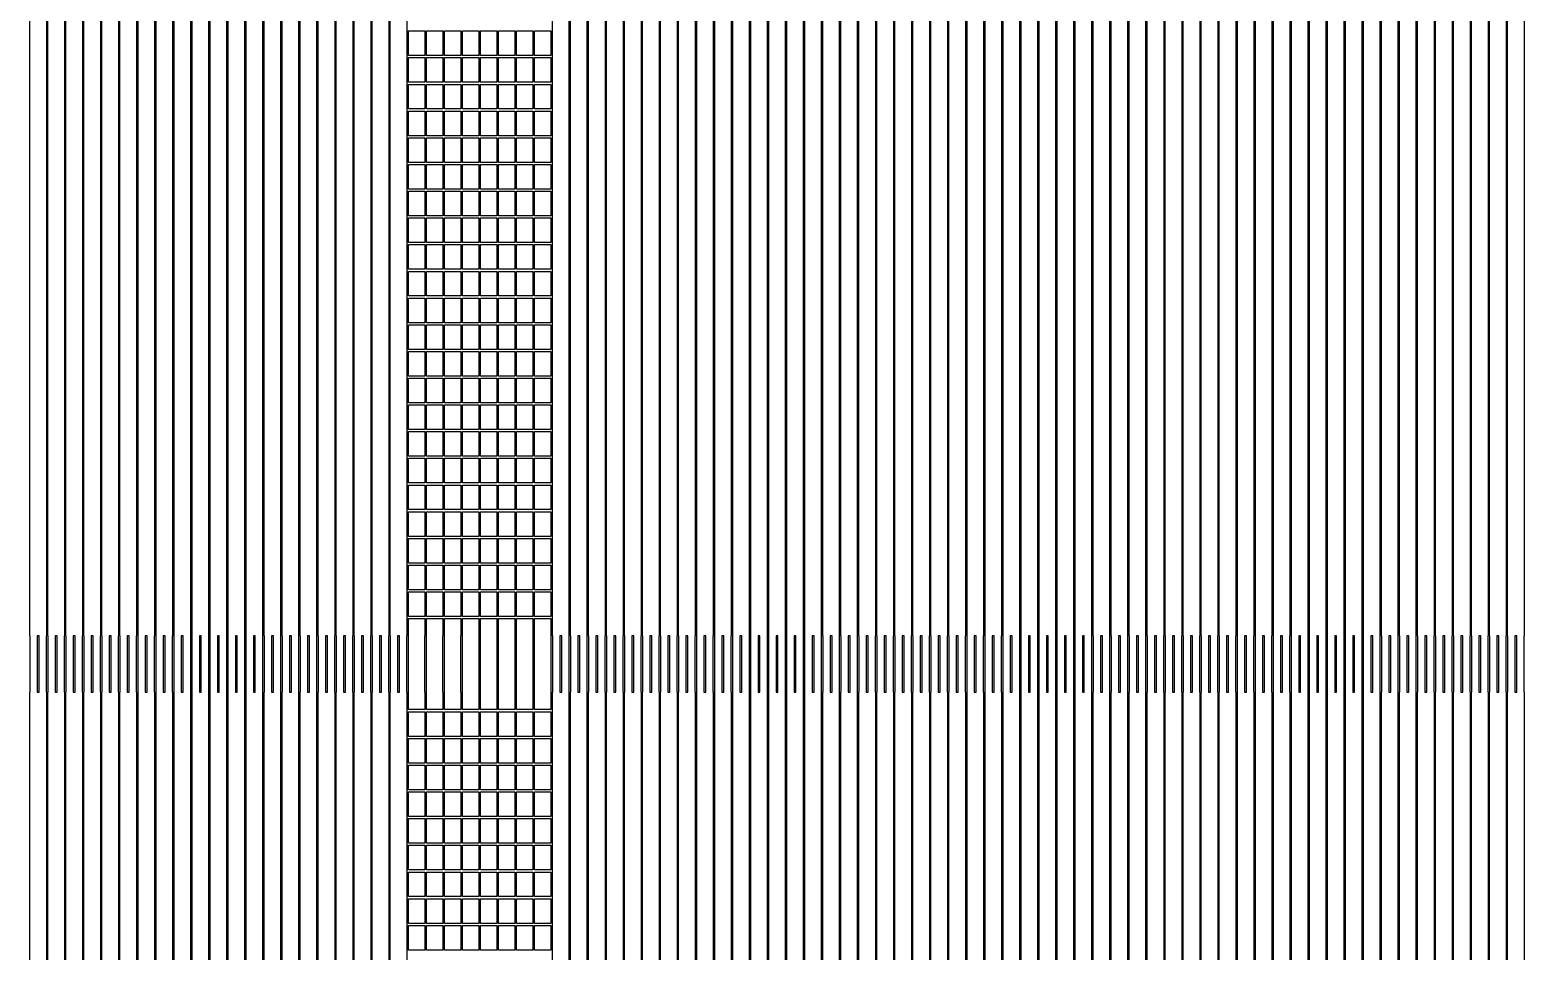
# Model space of a CAD drawing. Extents: x -145 to 145, y -175 to 185.
# Drawn here: x -25.9 to 60, y 4.6 to 57.6 of the extents above; entities that cross this region are included whole.
import ezdxf

# ---------------------------------------------------------------- set-up
doc = ezdxf.new("R2010")
doc.units = 0
doc.layers.add('screen_exp-1p', color=7, linetype='CONTINUOUS')

msp = doc.modelspace()

# ---------------------------------------------------------------- linework, layer by layer
at = {"layer": 'screen_exp-1p'}
for points in [[(-25.855, -19.492), (-25.855, 19.492), (-25.845, 19.492), (-25.845, 22.728), (-25.855, 22.728), (-25.855, 61.712)], [(-24.909, 61.712), (-24.909, 22.728), (-24.919, 22.728), (-24.919, 19.492), (-24.909, 19.492), (-24.909, -19.492)], [(-24.819, -19.492), (-24.819, 19.492), (-24.809, 19.492), (-24.809, 22.728), (-24.819, 22.728), (-24.819, 61.712)], [(-23.873, 61.712), (-23.873, 22.728), (-23.883, 22.728), (-23.883, 19.492), (-23.873, 19.492), (-23.873, -19.492)], [(-23.783, -19.492), (-23.783, 19.492), (-23.773, 19.492), (-23.773, 22.728), (-23.783, 22.728), (-23.783, 61.712)], [(-22.837, 61.712), (-22.837, 22.728), (-22.847, 22.728), (-22.847, 19.492), (-22.837, 19.492), (-22.837, -19.492)], [(-22.747, -19.492), (-22.747, 19.492), (-22.737, 19.492), (-22.737, 22.728), (-22.747, 22.728), (-22.747, 61.712)], [(-21.801, 61.712), (-21.801, 22.728), (-21.811, 22.728), (-21.811, 19.492), (-21.801, 19.492), (-21.801, -19.492)], [(-21.711, -19.492), (-21.711, 19.492), (-21.701, 19.492), (-21.701, 22.728), (-21.711, 22.728), (-21.711, 61.712)], [(-20.765, 61.712), (-20.765, 22.728), (-20.775, 22.728), (-20.775, 19.492), (-20.765, 19.492), (-20.765, -19.492)], [(-20.675, -19.492), (-20.675, 19.492), (-20.665, 19.492), (-20.665, 22.728), (-20.675, 22.728), (-20.675, 61.712)], [(-19.729, 61.712), (-19.729, 22.728), (-19.739, 22.728), (-19.739, 19.492), (-19.729, 19.492), (-19.729, -19.492)], [(-19.639, -19.492), (-19.639, 19.492), (-19.629, 19.492), (-19.629, 22.728), (-19.639, 22.728), (-19.639, 61.712)], [(-18.693, 61.712), (-18.693, 22.728), (-18.703, 22.728), (-18.703, 19.492), (-18.693, 19.492), (-18.693, -19.492)], [(-18.603, -19.492), (-18.603, 19.492), (-18.593, 19.492), (-18.593, 22.728), (-18.603, 22.728), (-18.603, 61.712)], [(-17.657, 61.712), (-17.657, 22.728), (-17.667, 22.728), (-17.667, 19.492), (-17.657, 19.492), (-17.657, -19.492)], [(-17.567, -19.492), (-17.567, 19.492), (-17.557, 19.492), (-17.557, 22.728), (-17.567, 22.728), (-17.567, 61.712)], [(-16.621, 61.712), (-16.621, 22.728), (-16.631, 22.728), (-16.631, 19.492), (-16.621, 19.492), (-16.621, -19.492)], [(-16.531, -19.492), (-16.531, 19.492), (-16.521, 19.492), (-16.521, 22.728), (-16.531, 22.728), (-16.531, 61.712)], [(-15.585, 61.712), (-15.585, 22.728), (-15.595, 22.728), (-15.595, 19.492), (-15.585, 19.492), (-15.585, -19.492)], [(-15.495, -19.492), (-15.495, 19.492), (-15.485, 19.492), (-15.485, 22.728), (-15.495, 22.728), (-15.495, 61.712)], [(-14.549, 61.712), (-14.549, 22.728), (-14.559, 22.728), (-14.559, 19.492), (-14.549, 19.492), (-14.549, -19.492)], [(-14.459, -19.492), (-14.459, 19.492), (-14.449, 19.492), (-14.449, 22.728), (-14.459, 22.728), (-14.459, 61.712)], [(-13.513, 61.712), (-13.513, 22.728), (-13.523, 22.728), (-13.523, 19.492), (-13.513, 19.492), (-13.513, -19.492)], [(-13.423, -19.492), (-13.423, 19.492), (-13.413, 19.492), (-13.413, 22.728), (-13.423, 22.728), (-13.423, 61.712)], [(-12.477, 61.712), (-12.477, 22.728), (-12.487, 22.728), (-12.487, 19.492), (-12.477, 19.492), (-12.477, -19.492)], [(-12.387, -19.492), (-12.387, 19.492), (-12.377, 19.492), (-12.377, 22.728), (-12.387, 22.728), (-12.387, 61.712)], [(-11.441, 61.712), (-11.441, 22.728), (-11.451, 22.728), (-11.451, 19.492), (-11.441, 19.492), (-11.441, -19.492)], [(-11.351, -19.492), (-11.351, 19.492), (-11.341, 19.492), (-11.341, 22.728), (-11.351, 22.728), (-11.351, 61.712)], [(-10.405, 61.712), (-10.405, 22.728), (-10.415, 22.728), (-10.415, 19.492), (-10.405, 19.492), (-10.405, -19.492)], [(-10.315, -19.492), (-10.315, 19.492), (-10.305, 19.492), (-10.305, 22.728), (-10.315, 22.728), (-10.315, 61.712)], [(-9.369, 61.712), (-9.369, 22.728), (-9.379, 22.728), (-9.379, 19.492), (-9.369, 19.492), (-9.369, -19.492)], [(-9.279, -19.492), (-9.279, 19.492), (-9.269, 19.492), (-9.269, 22.728), (-9.279, 22.728), (-9.279, 61.712)], [(-8.333, 61.712), (-8.333, 22.728), (-8.343, 22.728), (-8.343, 19.492), (-8.333, 19.492), (-8.333, -19.492)], [(-8.243, -19.492), (-8.243, 19.492), (-8.233, 19.492), (-8.233, 22.728), (-8.243, 22.728), (-8.243, 61.712)], [(-7.297, 61.712), (-7.297, 22.728), (-7.307, 22.728), (-7.307, 19.492), (-7.297, 19.492), (-7.297, -19.492)], [(-7.207, -19.492), (-7.207, 19.492), (-7.197, 19.492), (-7.197, 22.728), (-7.207, 22.728), (-7.207, 61.712)], [(-6.261, 61.712), (-6.261, 22.728), (-6.271, 22.728), (-6.271, 19.492), (-6.261, 19.492), (-6.261, -19.492)], [(-6.171, -19.492), (-6.171, 19.492), (-6.161, 19.492), (-6.161, 22.728), (-6.171, 22.728), (-6.171, 61.712)], [(-5.225, 61.712), (-5.225, 22.728), (-5.235, 22.728), (-5.235, 19.492), (-5.225, 19.492), (-5.225, -19.492)], [(-5.135, -19.492), (-5.135, 19.492), (-5.125, 19.492), (-5.125, 22.728), (-5.135, 22.728), (-5.135, 61.712)], [(-4.189, 61.712), (-4.189, 22.728), (-4.199, 22.728), (-4.199, 19.492), (-4.189, 19.492), (-4.189, -19.492)], [(4.189, -19.492), (4.189, 19.492), (4.199, 19.492), (4.199, 22.728), (4.189, 22.728), (4.189, 61.712)], [(5.135, 61.712), (5.135, 22.728), (5.125, 22.728), (5.125, 19.492), (5.135, 19.492), (5.135, -19.492)], [(5.225, -19.492), (5.225, 19.492), (5.235, 19.492), (5.235, 22.728), (5.225, 22.728), (5.225, 61.712)], [(6.171, 61.712), (6.171, 22.728), (6.161, 22.728), (6.161, 19.492), (6.171, 19.492), (6.171, -19.492)], [(6.261, -19.492), (6.261, 19.492), (6.271, 19.492), (6.271, 22.728), (6.261, 22.728), (6.261, 61.712)], [(7.207, 61.712), (7.207, 22.728), (7.197, 22.728), (7.197, 19.492), (7.207, 19.492), (7.207, -19.492)], [(7.297, -19.492), (7.297, 19.492), (7.307, 19.492), (7.307, 22.728), (7.297, 22.728), (7.297, 61.712)], [(8.243, 61.712), (8.243, 22.728), (8.233, 22.728), (8.233, 19.492), (8.243, 19.492), (8.243, -19.492)], [(8.333, -19.492), (8.333, 19.492), (8.343, 19.492), (8.343, 22.728), (8.333, 22.728), (8.333, 61.712)], [(9.279, 61.712), (9.279, 22.728), (9.269, 22.728), (9.269, 19.492), (9.279, 19.492), (9.279, -19.492)], [(9.369, -19.492), (9.369, 19.492), (9.379, 19.492), (9.379, 22.728), (9.369, 22.728), (9.369, 61.712)], [(10.315, 61.712), (10.315, 22.728), (10.305, 22.728), (10.305, 19.492), (10.315, 19.492), (10.315, -19.492)], [(10.405, -19.492), (10.405, 19.492), (10.415, 19.492), (10.415, 22.728), (10.405, 22.728), (10.405, 61.712)], [(11.351, 61.712), (11.351, 22.728), (11.341, 22.728), (11.341, 19.492), (11.351, 19.492), (11.351, -19.492)], [(11.441, -19.492), (11.441, 19.492), (11.451, 19.492), (11.451, 22.728), (11.441, 22.728), (11.441, 61.712)], [(12.387, 61.712), (12.387, 22.728), (12.377, 22.728), (12.377, 19.492), (12.387, 19.492), (12.387, -19.492)], [(12.477, -19.492), (12.477, 19.492), (12.487, 19.492), (12.487, 22.728), (12.477, 22.728), (12.477, 61.712)], [(13.423, 61.712), (13.423, 22.728), (13.413, 22.728), (13.413, 19.492), (13.423, 19.492), (13.423, -19.492)], [(13.513, -19.492), (13.513, 19.492), (13.523, 19.492), (13.523, 22.728), (13.513, 22.728), (13.513, 61.712)], [(14.459, 61.712), (14.459, 22.728), (14.449, 22.728), (14.449, 19.492), (14.459, 19.492), (14.459, -19.492)], [(14.549, -19.492), (14.549, 19.492), (14.559, 19.492), (14.559, 22.728), (14.549, 22.728), (14.549, 61.712)], [(15.495, 61.712), (15.495, 22.728), (15.485, 22.728), (15.485, 19.492), (15.495, 19.492), (15.495, -19.492)], [(15.585, -19.492), (15.585, 19.492), (15.595, 19.492), (15.595, 22.728), (15.585, 22.728), (15.585, 61.712)], [(16.531, 61.712), (16.531, 22.728), (16.521, 22.728), (16.521, 19.492), (16.531, 19.492), (16.531, -19.492)], [(16.621, -19.492), (16.621, 19.492), (16.631, 19.492), (16.631, 22.728), (16.621, 22.728), (16.621, 61.712)], [(17.567, 61.712), (17.567, 22.728), (17.557, 22.728), (17.557, 19.492), (17.567, 19.492), (17.567, -19.492)], [(17.657, -19.492), (17.657, 19.492), (17.667, 19.492), (17.667, 22.728), (17.657, 22.728), (17.657, 61.712)], [(18.603, 61.712), (18.603, 22.728), (18.593, 22.728), (18.593, 19.492), (18.603, 19.492), (18.603, -19.492)], [(18.693, -19.492), (18.693, 19.492), (18.703, 19.492), (18.703, 22.728), (18.693, 22.728), (18.693, 61.712)], [(19.639, 61.712), (19.639, 22.728), (19.629, 22.728), (19.629, 19.492), (19.639, 19.492), (19.639, -19.492)], [(19.729, -19.492), (19.729, 19.492), (19.739, 19.492), (19.739, 22.728), (19.729, 22.728), (19.729, 61.712)], [(20.675, 61.712), (20.675, 22.728), (20.665, 22.728), (20.665, 19.492), (20.675, 19.492), (20.675, -19.492)], [(20.765, -19.492), (20.765, 19.492), (20.775, 19.492), (20.775, 22.728), (20.765, 22.728), (20.765, 61.712)], [(21.711, 61.712), (21.711, 22.728), (21.701, 22.728), (21.701, 19.492), (21.711, 19.492), (21.711, -19.492)], [(21.801, -19.492), (21.801, 19.492), (21.811, 19.492), (21.811, 22.728), (21.801, 22.728), (21.801, 61.712)], [(22.747, 61.712), (22.747, 22.728), (22.737, 22.728), (22.737, 19.492), (22.747, 19.492), (22.747, -19.492)], [(22.837, -19.492), (22.837, 19.492), (22.847, 19.492), (22.847, 22.728), (22.837, 22.728), (22.837, 61.712)], [(23.783, 61.712), (23.783, 22.728), (23.773, 22.728), (23.773, 19.492), (23.783, 19.492), (23.783, -19.492)], [(23.873, -19.492), (23.873, 19.492), (23.883, 19.492), (23.883, 22.728), (23.873, 22.728), (23.873, 61.712)], [(24.819, 61.712), (24.819, 22.728), (24.809, 22.728), (24.809, 19.492), (24.819, 19.492), (24.819, -19.492)], [(24.909, -19.492), (24.909, 19.492), (24.919, 19.492), (24.919, 22.728), (24.909, 22.728), (24.909, 61.712)], [(25.855, 61.712), (25.855, 22.728), (25.845, 22.728), (25.845, 19.492), (25.855, 19.492), (25.855, -19.492)], [(25.945, -19.492), (25.945, 19.492), (25.955, 19.492), (25.955, 22.728), (25.945, 22.728), (25.945, 61.712)], [(26.891, 61.712), (26.891, 22.728), (26.881, 22.728), (26.881, 19.492), (26.891, 19.492), (26.891, -19.492)], [(26.981, -19.492), (26.981, 19.492), (26.991, 19.492), (26.991, 22.728), (26.981, 22.728), (26.981, 61.712)], [(27.927, 61.712), (27.927, 22.728), (27.917, 22.728), (27.917, 19.492), (27.927, 19.492), (27.927, -19.492)], [(28.017, -19.492), (28.017, 19.492), (28.027, 19.492), (28.027, 22.728), (28.017, 22.728), (28.017, 61.712)], [(28.963, 61.712), (28.963, 22.728), (28.953, 22.728), (28.953, 19.492), (28.963, 19.492), (28.963, -19.492)], [(29.053, -19.492), (29.053, 19.492), (29.063, 19.492), (29.063, 22.728), (29.053, 22.728), (29.053, 61.712)], [(29.999, 61.712), (29.999, 22.728), (29.989, 22.728), (29.989, 19.492), (29.999, 19.492), (29.999, -19.492)], [(30.089, -19.492), (30.089, 19.492), (30.099, 19.492), (30.099, 22.728), (30.089, 22.728), (30.089, 61.712)], [(31.035, 61.712), (31.035, 22.728), (31.025, 22.728), (31.025, 19.492), (31.035, 19.492), (31.035, -19.492)], [(31.125, -19.492), (31.125, 19.492), (31.135, 19.492), (31.135, 22.728), (31.125, 22.728), (31.125, 61.712)], [(32.071, 61.712), (32.071, 22.728), (32.061, 22.728), (32.061, 19.492), (32.071, 19.492), (32.071, -19.492)], [(32.161, -19.492), (32.161, 19.492), (32.171, 19.492), (32.171, 22.728), (32.161, 22.728), (32.161, 61.712)], [(33.107, 61.712), (33.107, 22.728), (33.097, 22.728), (33.097, 19.492), (33.107, 19.492), (33.107, -19.492)], [(33.197, -19.492), (33.197, 19.492), (33.207, 19.492), (33.207, 22.728), (33.197, 22.728), (33.197, 61.712)], [(34.143, 61.712), (34.143, 22.728), (34.133, 22.728), (34.133, 19.492), (34.143, 19.492), (34.143, -19.492)], [(34.233, -19.492), (34.233, 19.492), (34.243, 19.492), (34.243, 22.728), (34.233, 22.728), (34.233, 61.712)], [(35.179, 61.712), (35.179, 22.728), (35.169, 22.728), (35.169, 19.492), (35.179, 19.492), (35.179, -19.492)], [(35.269, -19.492), (35.269, 19.492), (35.279, 19.492), (35.279, 22.728), (35.269, 22.728), (35.269, 61.712)], [(36.215, 61.712), (36.215, 22.728), (36.205, 22.728), (36.205, 19.492), (36.215, 19.492), (36.215, -19.492)], [(36.305, -19.492), (36.305, 19.492), (36.315, 19.492), (36.315, 22.728), (36.305, 22.728), (36.305, 61.712)], [(37.251, 61.712), (37.251, 22.728), (37.241, 22.728), (37.241, 19.492), (37.251, 19.492), (37.251, -19.492)], [(37.341, -19.492), (37.341, 19.492), (37.351, 19.492), (37.351, 22.728), (37.341, 22.728), (37.341, 61.712)], [(38.287, 61.712), (38.287, 22.728), (38.277, 22.728), (38.277, 19.492), (38.287, 19.492), (38.287, -19.492)], [(38.377, -19.492), (38.377, 19.492), (38.387, 19.492), (38.387, 22.728), (38.377, 22.728), (38.377, 61.712)], [(39.323, 61.712), (39.323, 22.728), (39.313, 22.728), (39.313, 19.492), (39.323, 19.492), (39.323, -19.492)], [(39.413, -19.492), (39.413, 19.492), (39.423, 19.492), (39.423, 22.728), (39.413, 22.728), (39.413, 61.712)], [(40.359, 61.712), (40.359, 22.728), (40.349, 22.728), (40.349, 19.492), (40.359, 19.492), (40.359, -19.492)], [(40.449, -19.492), (40.449, 19.492), (40.459, 19.492), (40.459, 22.728), (40.449, 22.728), (40.449, 61.712)], [(41.395, 61.712), (41.395, 22.728), (41.385, 22.728), (41.385, 19.492), (41.395, 19.492), (41.395, -19.492)], [(41.485, -19.492), (41.485, 19.492), (41.495, 19.492), (41.495, 22.728), (41.485, 22.728), (41.485, 61.712)], [(42.431, 61.712), (42.431, 22.728), (42.421, 22.728), (42.421, 19.492), (42.431, 19.492), (42.431, -19.492)], [(42.521, -19.492), (42.521, 19.492), (42.531, 19.492), (42.531, 22.728), (42.521, 22.728), (42.521, 61.712)], [(43.467, 61.712), (43.467, 22.728), (43.457, 22.728), (43.457, 19.492), (43.467, 19.492), (43.467, -19.492)], [(43.557, -19.492), (43.557, 19.492), (43.567, 19.492), (43.567, 22.728), (43.557, 22.728), (43.557, 61.712)], [(44.503, 61.712), (44.503, 22.728), (44.493, 22.728), (44.493, 19.492), (44.503, 19.492), (44.503, -19.492)], [(44.593, -19.492), (44.593, 19.492), (44.603, 19.492), (44.603, 22.728), (44.593, 22.728), (44.593, 61.712)], [(45.539, 61.712), (45.539, 22.728), (45.529, 22.728), (45.529, 19.492), (45.539, 19.492), (45.539, -19.492)], [(45.629, -19.492), (45.629, 19.492), (45.639, 19.492), (45.639, 22.728), (45.629, 22.728), (45.629, 61.712)], [(46.575, 61.712), (46.575, 22.728), (46.565, 22.728), (46.565, 19.492), (46.575, 19.492), (46.575, -19.492)], [(46.665, -19.492), (46.665, 19.492), (46.675, 19.492), (46.675, 22.728), (46.665, 22.728), (46.665, 61.712)], [(47.611, 61.712), (47.611, 22.728), (47.601, 22.728), (47.601, 19.492), (47.611, 19.492), (47.611, -19.492)], [(47.701, -19.492), (47.701, 19.492), (47.711, 19.492), (47.711, 22.728), (47.701, 22.728), (47.701, 61.712)], [(48.647, 61.712), (48.647, 22.728), (48.637, 22.728), (48.637, 19.492), (48.647, 19.492), (48.647, -19.492)], [(48.737, -19.492), (48.737, 19.492), (48.747, 19.492), (48.747, 22.728), (48.737, 22.728), (48.737, 61.712)], [(49.683, 61.712), (49.683, 22.728), (49.673, 22.728), (49.673, 19.492), (49.683, 19.492), (49.683, -19.492)], [(49.773, -19.492), (49.773, 19.492), (49.783, 19.492), (49.783, 22.728), (49.773, 22.728), (49.773, 61.712)], [(50.719, 61.712), (50.719, 22.728), (50.709, 22.728), (50.709, 19.492), (50.719, 19.492), (50.719, -19.492)], [(50.809, -19.492), (50.809, 19.492), (50.819, 19.492), (50.819, 22.728), (50.809, 22.728), (50.809, 61.712)], [(51.755, 61.712), (51.755, 22.728), (51.745, 22.728), (51.745, 19.492), (51.755, 19.492), (51.755, -19.492)], [(51.845, -19.492), (51.845, 19.492), (51.855, 19.492), (51.855, 22.728), (51.845, 22.728), (51.845, 61.712)], [(52.791, 61.712), (52.791, 22.728), (52.781, 22.728), (52.781, 19.492), (52.791, 19.492), (52.791, -19.492)], [(52.881, -19.492), (52.881, 19.492), (52.891, 19.492), (52.891, 22.728), (52.881, 22.728), (52.881, 61.712)], [(53.827, 61.712), (53.827, 22.728), (53.817, 22.728), (53.817, 19.492), (53.827, 19.492), (53.827, -19.492)], [(53.917, -19.492), (53.917, 19.492), (53.927, 19.492), (53.927, 22.728), (53.917, 22.728), (53.917, 61.712)], [(54.863, 61.712), (54.863, 22.728), (54.853, 22.728), (54.853, 19.492), (54.863, 19.492), (54.863, -19.492)], [(54.953, -19.492), (54.953, 19.492), (54.963, 19.492), (54.963, 22.728), (54.953, 22.728), (54.953, 61.712)], [(55.899, 61.712), (55.899, 22.728), (55.889, 22.728), (55.889, 19.492), (55.899, 19.492), (55.899, -19.492)], [(55.989, -19.492), (55.989, 19.492), (55.999, 19.492), (55.999, 22.728), (55.989, 22.728), (55.989, 61.712)], [(56.935, 61.712), (56.935, 22.728), (56.925, 22.728), (56.925, 19.492), (56.935, 19.492), (56.935, -19.492)], [(57.025, -19.492), (57.025, 19.492), (57.035, 19.492), (57.035, 22.728), (57.025, 22.728), (57.025, 61.712)], [(57.971, 61.712), (57.971, 22.728), (57.961, 22.728), (57.961, 19.492), (57.971, 19.492), (57.971, -19.492)], [(58.061, -19.492), (58.061, 19.492), (58.071, 19.492), (58.071, 22.728), (58.061, 22.728), (58.061, 61.712)], [(59.007, 61.712), (59.007, 22.728), (58.997, 22.728), (58.997, 19.492), (59.007, 19.492), (59.007, -19.492)], [(59.097, -19.492), (59.097, 19.492), (59.107, 19.492), (59.107, 22.728), (59.097, 22.728), (59.097, 61.712)], [(60.043, 61.712), (60.043, 22.728), (60.033, 22.728), (60.033, 19.492), (60.043, 19.492), (60.043, -19.492)], [(-4.099, 57.52), (-3.153, 57.52), (-3.153, 56.104), (-4.099, 56.104), (-4.099, 57.52)], [(-3.063, 57.52), (-2.117, 57.52), (-2.117, 56.104), (-3.063, 56.104), (-3.063, 57.52)], [(-2.027, 57.52), (-1.081, 57.52), (-1.081, 56.104), (-2.027, 56.104), (-2.027, 57.52)], [(-0.991, 57.52), (-0.045, 57.52), (-0.045, 56.104), (-0.991, 56.104), (-0.991, 57.52)], [(0.045, 57.52), (0.991, 57.52), (0.991, 56.104), (0.045, 56.104), (0.045, 57.52)], [(1.081, 57.52), (2.027, 57.52), (2.027, 56.104), (1.081, 56.104), (1.081, 57.52)], [(2.117, 57.52), (3.063, 57.52), (3.063, 56.104), (2.117, 56.104), (2.117, 57.52)], [(3.153, 57.52), (4.099, 57.52), (4.099, 56.104), (3.153, 56.104), (3.153, 57.52)], [(-4.099, 55.984), (-3.153, 55.984), (-3.153, 54.568), (-4.099, 54.568), (-4.099, 55.984)], [(-3.063, 55.984), (-2.117, 55.984), (-2.117, 54.568), (-3.063, 54.568), (-3.063, 55.984)], [(-2.027, 55.984), (-1.081, 55.984), (-1.081, 54.568), (-2.027, 54.568), (-2.027, 55.984)], [(-0.991, 55.984), (-0.045, 55.984), (-0.045, 54.568), (-0.991, 54.568), (-0.991, 55.984)], [(0.045, 55.984), (0.991, 55.984), (0.991, 54.568), (0.045, 54.568), (0.045, 55.984)], [(1.081, 55.984), (2.027, 55.984), (2.027, 54.568), (1.081, 54.568), (1.081, 55.984)], [(2.117, 55.984), (3.063, 55.984), (3.063, 54.568), (2.117, 54.568), (2.117, 55.984)], [(3.153, 55.984), (4.099, 55.984), (4.099, 54.568), (3.153, 54.568), (3.153, 55.984)], [(-4.099, 54.448), (-3.153, 54.448), (-3.153, 53.032), (-4.099, 53.032), (-4.099, 54.448)], [(-3.063, 54.448), (-2.117, 54.448), (-2.117, 53.032), (-3.063, 53.032), (-3.063, 54.448)], [(-2.027, 54.448), (-1.081, 54.448), (-1.081, 53.032), (-2.027, 53.032), (-2.027, 54.448)], [(-0.991, 54.448), (-0.045, 54.448), (-0.045, 53.032), (-0.991, 53.032), (-0.991, 54.448)], [(0.045, 54.448), (0.991, 54.448), (0.991, 53.032), (0.045, 53.032), (0.045, 54.448)], [(1.081, 54.448), (2.027, 54.448), (2.027, 53.032), (1.081, 53.032), (1.081, 54.448)], [(2.117, 54.448), (3.063, 54.448), (3.063, 53.032), (2.117, 53.032), (2.117, 54.448)], [(3.153, 54.448), (4.099, 54.448), (4.099, 53.032), (3.153, 53.032), (3.153, 54.448)], [(-4.099, 52.912), (-3.153, 52.912), (-3.153, 51.496), (-4.099, 51.496), (-4.099, 52.912)], [(-3.063, 52.912), (-2.117, 52.912), (-2.117, 51.496), (-3.063, 51.496), (-3.063, 52.912)], [(-2.027, 52.912), (-1.081, 52.912), (-1.081, 51.496), (-2.027, 51.496), (-2.027, 52.912)], [(-0.991, 52.912), (-0.045, 52.912), (-0.045, 51.496), (-0.991, 51.496), (-0.991, 52.912)], [(0.045, 52.912), (0.991, 52.912), (0.991, 51.496), (0.045, 51.496), (0.045, 52.912)], [(1.081, 52.912), (2.027, 52.912), (2.027, 51.496), (1.081, 51.496), (1.081, 52.912)], [(2.117, 52.912), (3.063, 52.912), (3.063, 51.496), (2.117, 51.496), (2.117, 52.912)], [(3.153, 52.912), (4.099, 52.912), (4.099, 51.496), (3.153, 51.496), (3.153, 52.912)], [(-4.099, 51.376), (-3.153, 51.376), (-3.153, 49.96), (-4.099, 49.96), (-4.099, 51.376)], [(-3.063, 51.376), (-2.117, 51.376), (-2.117, 49.96), (-3.063, 49.96), (-3.063, 51.376)], [(-2.027, 51.376), (-1.081, 51.376), (-1.081, 49.96), (-2.027, 49.96), (-2.027, 51.376)], [(-0.991, 51.376), (-0.045, 51.376), (-0.045, 49.96), (-0.991, 49.96), (-0.991, 51.376)], [(0.045, 51.376), (0.991, 51.376), (0.991, 49.96), (0.045, 49.96), (0.045, 51.376)], [(1.081, 51.376), (2.027, 51.376), (2.027, 49.96), (1.081, 49.96), (1.081, 51.376)], [(2.117, 51.376), (3.063, 51.376), (3.063, 49.96), (2.117, 49.96), (2.117, 51.376)], [(3.153, 51.376), (4.099, 51.376), (4.099, 49.96), (3.153, 49.96), (3.153, 51.376)], [(-4.099, 49.84), (-3.153, 49.84), (-3.153, 48.424), (-4.099, 48.424), (-4.099, 49.84)], [(-3.063, 49.84), (-2.117, 49.84), (-2.117, 48.424), (-3.063, 48.424), (-3.063, 49.84)], [(-2.027, 49.84), (-1.081, 49.84), (-1.081, 48.424), (-2.027, 48.424), (-2.027, 49.84)], [(-0.991, 49.84), (-0.045, 49.84), (-0.045, 48.424), (-0.991, 48.424), (-0.991, 49.84)], [(0.045, 49.84), (0.991, 49.84), (0.991, 48.424), (0.045, 48.424), (0.045, 49.84)], [(1.081, 49.84), (2.027, 49.84), (2.027, 48.424), (1.081, 48.424), (1.081, 49.84)], [(2.117, 49.84), (3.063, 49.84), (3.063, 48.424), (2.117, 48.424), (2.117, 49.84)], [(3.153, 49.84), (4.099, 49.84), (4.099, 48.424), (3.153, 48.424), (3.153, 49.84)], [(-4.099, 48.304), (-3.153, 48.304), (-3.153, 46.888), (-4.099, 46.888), (-4.099, 48.304)], [(-3.063, 48.304), (-2.117, 48.304), (-2.117, 46.888), (-3.063, 46.888), (-3.063, 48.304)], [(-2.027, 48.304), (-1.081, 48.304), (-1.081, 46.888), (-2.027, 46.888), (-2.027, 48.304)], [(-0.991, 48.304), (-0.045, 48.304), (-0.045, 46.888), (-0.991, 46.888), (-0.991, 48.304)], [(0.045, 48.304), (0.991, 48.304), (0.991, 46.888), (0.045, 46.888), (0.045, 48.304)], [(1.081, 48.304), (2.027, 48.304), (2.027, 46.888), (1.081, 46.888), (1.081, 48.304)], [(2.117, 48.304), (3.063, 48.304), (3.063, 46.888), (2.117, 46.888), (2.117, 48.304)], [(3.153, 48.304), (4.099, 48.304), (4.099, 46.888), (3.153, 46.888), (3.153, 48.304)], [(-4.099, 46.768), (-3.153, 46.768), (-3.153, 45.352), (-4.099, 45.352), (-4.099, 46.768)], [(-3.063, 46.768), (-2.117, 46.768), (-2.117, 45.352), (-3.063, 45.352), (-3.063, 46.768)], [(-2.027, 46.768), (-1.081, 46.768), (-1.081, 45.352), (-2.027, 45.352), (-2.027, 46.768)], [(-0.991, 46.768), (-0.045, 46.768), (-0.045, 45.352), (-0.991, 45.352), (-0.991, 46.768)], [(0.045, 46.768), (0.991, 46.768), (0.991, 45.352), (0.045, 45.352), (0.045, 46.768)], [(1.081, 46.768), (2.027, 46.768), (2.027, 45.352), (1.081, 45.352), (1.081, 46.768)], [(2.117, 46.768), (3.063, 46.768), (3.063, 45.352), (2.117, 45.352), (2.117, 46.768)], [(3.153, 46.768), (4.099, 46.768), (4.099, 45.352), (3.153, 45.352), (3.153, 46.768)], [(-4.099, 45.232), (-3.153, 45.232), (-3.153, 43.816), (-4.099, 43.816), (-4.099, 45.232)], [(-3.063, 45.232), (-2.117, 45.232), (-2.117, 43.816), (-3.063, 43.816), (-3.063, 45.232)], [(-2.027, 45.232), (-1.081, 45.232), (-1.081, 43.816), (-2.027, 43.816), (-2.027, 45.232)], [(-0.991, 45.232), (-0.045, 45.232), (-0.045, 43.816), (-0.991, 43.816), (-0.991, 45.232)], [(0.045, 45.232), (0.991, 45.232), (0.991, 43.816), (0.045, 43.816), (0.045, 45.232)], [(1.081, 45.232), (2.027, 45.232), (2.027, 43.816), (1.081, 43.816), (1.081, 45.232)], [(2.117, 45.232), (3.063, 45.232), (3.063, 43.816), (2.117, 43.816), (2.117, 45.232)], [(3.153, 45.232), (4.099, 45.232), (4.099, 43.816), (3.153, 43.816), (3.153, 45.232)], [(-4.099, 43.696), (-3.153, 43.696), (-3.153, 42.28), (-4.099, 42.28), (-4.099, 43.696)], [(-3.063, 43.696), (-2.117, 43.696), (-2.117, 42.28), (-3.063, 42.28), (-3.063, 43.696)], [(-2.027, 43.696), (-1.081, 43.696), (-1.081, 42.28), (-2.027, 42.28), (-2.027, 43.696)], [(-0.991, 43.696), (-0.045, 43.696), (-0.045, 42.28), (-0.991, 42.28), (-0.991, 43.696)], [(0.045, 43.696), (0.991, 43.696), (0.991, 42.28), (0.045, 42.28), (0.045, 43.696)], [(1.081, 43.696), (2.027, 43.696), (2.027, 42.28), (1.081, 42.28), (1.081, 43.696)], [(2.117, 43.696), (3.063, 43.696), (3.063, 42.28), (2.117, 42.28), (2.117, 43.696)], [(3.153, 43.696), (4.099, 43.696), (4.099, 42.28), (3.153, 42.28), (3.153, 43.696)], [(-4.099, 42.16), (-3.153, 42.16), (-3.153, 40.744), (-4.099, 40.744), (-4.099, 42.16)], [(-3.063, 42.16), (-2.117, 42.16), (-2.117, 40.744), (-3.063, 40.744), (-3.063, 42.16)], [(-2.027, 42.16), (-1.081, 42.16), (-1.081, 40.744), (-2.027, 40.744), (-2.027, 42.16)], [(-0.991, 42.16), (-0.045, 42.16), (-0.045, 40.744), (-0.991, 40.744), (-0.991, 42.16)], [(0.045, 42.16), (0.991, 42.16), (0.991, 40.744), (0.045, 40.744), (0.045, 42.16)], [(1.081, 42.16), (2.027, 42.16), (2.027, 40.744), (1.081, 40.744), (1.081, 42.16)], [(2.117, 42.16), (3.063, 42.16), (3.063, 40.744), (2.117, 40.744), (2.117, 42.16)], [(3.153, 42.16), (4.099, 42.16), (4.099, 40.744), (3.153, 40.744), (3.153, 42.16)], [(-4.099, 40.624), (-3.153, 40.624), (-3.153, 39.208), (-4.099, 39.208), (-4.099, 40.624)], [(-3.063, 40.624), (-2.117, 40.624), (-2.117, 39.208), (-3.063, 39.208), (-3.063, 40.624)], [(-2.027, 40.624), (-1.081, 40.624), (-1.081, 39.208), (-2.027, 39.208), (-2.027, 40.624)], [(-0.991, 40.624), (-0.045, 40.624), (-0.045, 39.208), (-0.991, 39.208), (-0.991, 40.624)], [(0.045, 40.624), (0.991, 40.624), (0.991, 39.208), (0.045, 39.208), (0.045, 40.624)], [(1.081, 40.624), (2.027, 40.624), (2.027, 39.208), (1.081, 39.208), (1.081, 40.624)], [(2.117, 40.624), (3.063, 40.624), (3.063, 39.208), (2.117, 39.208), (2.117, 40.624)], [(3.153, 40.624), (4.099, 40.624), (4.099, 39.208), (3.153, 39.208), (3.153, 40.624)], [(-4.099, 39.088), (-3.153, 39.088), (-3.153, 37.672), (-4.099, 37.672), (-4.099, 39.088)], [(-3.063, 39.088), (-2.117, 39.088), (-2.117, 37.672), (-3.063, 37.672), (-3.063, 39.088)], [(-2.027, 39.088), (-1.081, 39.088), (-1.081, 37.672), (-2.027, 37.672), (-2.027, 39.088)], [(-0.991, 39.088), (-0.045, 39.088), (-0.045, 37.672), (-0.991, 37.672), (-0.991, 39.088)], [(0.045, 39.088), (0.991, 39.088), (0.991, 37.672), (0.045, 37.672), (0.045, 39.088)], [(1.081, 39.088), (2.027, 39.088), (2.027, 37.672), (1.081, 37.672), (1.081, 39.088)], [(2.117, 39.088), (3.063, 39.088), (3.063, 37.672), (2.117, 37.672), (2.117, 39.088)], [(3.153, 39.088), (4.099, 39.088), (4.099, 37.672), (3.153, 37.672), (3.153, 39.088)], [(-4.099, 37.552), (-3.153, 37.552), (-3.153, 36.136), (-4.099, 36.136), (-4.099, 37.552)], [(-3.063, 37.552), (-2.117, 37.552), (-2.117, 36.136), (-3.063, 36.136), (-3.063, 37.552)], [(-2.027, 37.552), (-1.081, 37.552), (-1.081, 36.136), (-2.027, 36.136), (-2.027, 37.552)], [(-0.991, 37.552), (-0.045, 37.552), (-0.045, 36.136), (-0.991, 36.136), (-0.991, 37.552)], [(0.045, 37.552), (0.991, 37.552), (0.991, 36.136), (0.045, 36.136), (0.045, 37.552)], [(1.081, 37.552), (2.027, 37.552), (2.027, 36.136), (1.081, 36.136), (1.081, 37.552)], [(2.117, 37.552), (3.063, 37.552), (3.063, 36.136), (2.117, 36.136), (2.117, 37.552)], [(3.153, 37.552), (4.099, 37.552), (4.099, 36.136), (3.153, 36.136), (3.153, 37.552)], [(-4.099, 36.016), (-3.153, 36.016), (-3.153, 34.6), (-4.099, 34.6), (-4.099, 36.016)], [(-3.063, 36.016), (-2.117, 36.016), (-2.117, 34.6), (-3.063, 34.6), (-3.063, 36.016)], [(-2.027, 36.016), (-1.081, 36.016), (-1.081, 34.6), (-2.027, 34.6), (-2.027, 36.016)], [(-0.991, 36.016), (-0.045, 36.016), (-0.045, 34.6), (-0.991, 34.6), (-0.991, 36.016)], [(0.045, 36.016), (0.991, 36.016), (0.991, 34.6), (0.045, 34.6), (0.045, 36.016)], [(1.081, 36.016), (2.027, 36.016), (2.027, 34.6), (1.081, 34.6), (1.081, 36.016)], [(2.117, 36.016), (3.063, 36.016), (3.063, 34.6), (2.117, 34.6), (2.117, 36.016)], [(3.153, 36.016), (4.099, 36.016), (4.099, 34.6), (3.153, 34.6), (3.153, 36.016)], [(-4.099, 34.48), (-3.153, 34.48), (-3.153, 33.064), (-4.099, 33.064), (-4.099, 34.48)], [(-3.063, 34.48), (-2.117, 34.48), (-2.117, 33.064), (-3.063, 33.064), (-3.063, 34.48)], [(-2.027, 34.48), (-1.081, 34.48), (-1.081, 33.064), (-2.027, 33.064), (-2.027, 34.48)], [(-0.991, 34.48), (-0.045, 34.48), (-0.045, 33.064), (-0.991, 33.064), (-0.991, 34.48)], [(0.045, 34.48), (0.991, 34.48), (0.991, 33.064), (0.045, 33.064), (0.045, 34.48)], [(1.081, 34.48), (2.027, 34.48), (2.027, 33.064), (1.081, 33.064), (1.081, 34.48)], [(2.117, 34.48), (3.063, 34.48), (3.063, 33.064), (2.117, 33.064), (2.117, 34.48)], [(3.153, 34.48), (4.099, 34.48), (4.099, 33.064), (3.153, 33.064), (3.153, 34.48)], [(-4.099, 32.944), (-3.153, 32.944), (-3.153, 31.528), (-4.099, 31.528), (-4.099, 32.944)], [(-3.063, 32.944), (-2.117, 32.944), (-2.117, 31.528), (-3.063, 31.528), (-3.063, 32.944)], [(-2.027, 32.944), (-1.081, 32.944), (-1.081, 31.528), (-2.027, 31.528), (-2.027, 32.944)], [(-0.991, 32.944), (-0.045, 32.944), (-0.045, 31.528), (-0.991, 31.528), (-0.991, 32.944)], [(0.045, 32.944), (0.991, 32.944), (0.991, 31.528), (0.045, 31.528), (0.045, 32.944)], [(1.081, 32.944), (2.027, 32.944), (2.027, 31.528), (1.081, 31.528), (1.081, 32.944)], [(2.117, 32.944), (3.063, 32.944), (3.063, 31.528), (2.117, 31.528), (2.117, 32.944)], [(3.153, 32.944), (4.099, 32.944), (4.099, 31.528), (3.153, 31.528), (3.153, 32.944)], [(-4.099, 31.408), (-3.153, 31.408), (-3.153, 29.992), (-4.099, 29.992), (-4.099, 31.408)], [(-3.063, 31.408), (-2.117, 31.408), (-2.117, 29.992), (-3.063, 29.992), (-3.063, 31.408)], [(-2.027, 31.408), (-1.081, 31.408), (-1.081, 29.992), (-2.027, 29.992), (-2.027, 31.408)], [(-0.991, 31.408), (-0.045, 31.408), (-0.045, 29.992), (-0.991, 29.992), (-0.991, 31.408)], [(0.045, 31.408), (0.991, 31.408), (0.991, 29.992), (0.045, 29.992), (0.045, 31.408)], [(1.081, 31.408), (2.027, 31.408), (2.027, 29.992), (1.081, 29.992), (1.081, 31.408)], [(2.117, 31.408), (3.063, 31.408), (3.063, 29.992), (2.117, 29.992), (2.117, 31.408)], [(3.153, 31.408), (4.099, 31.408), (4.099, 29.992), (3.153, 29.992), (3.153, 31.408)], [(-4.099, 29.872), (-3.153, 29.872), (-3.153, 28.456), (-4.099, 28.456), (-4.099, 29.872)], [(-3.063, 29.872), (-2.117, 29.872), (-2.117, 28.456), (-3.063, 28.456), (-3.063, 29.872)], [(-2.027, 29.872), (-1.081, 29.872), (-1.081, 28.456), (-2.027, 28.456), (-2.027, 29.872)], [(-0.991, 29.872), (-0.045, 29.872), (-0.045, 28.456), (-0.991, 28.456), (-0.991, 29.872)], [(0.045, 29.872), (0.991, 29.872), (0.991, 28.456), (0.045, 28.456), (0.045, 29.872)], [(1.081, 29.872), (2.027, 29.872), (2.027, 28.456), (1.081, 28.456), (1.081, 29.872)], [(2.117, 29.872), (3.063, 29.872), (3.063, 28.456), (2.117, 28.456), (2.117, 29.872)], [(3.153, 29.872), (4.099, 29.872), (4.099, 28.456), (3.153, 28.456), (3.153, 29.872)], [(-4.099, 28.336), (-3.153, 28.336), (-3.153, 26.92), (-4.099, 26.92), (-4.099, 28.336)], [(-3.063, 28.336), (-2.117, 28.336), (-2.117, 26.92), (-3.063, 26.92), (-3.063, 28.336)], [(-2.027, 28.336), (-1.081, 28.336), (-1.081, 26.92), (-2.027, 26.92), (-2.027, 28.336)], [(-0.991, 28.336), (-0.045, 28.336), (-0.045, 26.92), (-0.991, 26.92), (-0.991, 28.336)], [(0.045, 28.336), (0.991, 28.336), (0.991, 26.92), (0.045, 26.92), (0.045, 28.336)], [(1.081, 28.336), (2.027, 28.336), (2.027, 26.92), (1.081, 26.92), (1.081, 28.336)], [(2.117, 28.336), (3.063, 28.336), (3.063, 26.92), (2.117, 26.92), (2.117, 28.336)], [(3.153, 28.336), (4.099, 28.336), (4.099, 26.92), (3.153, 26.92), (3.153, 28.336)], [(-4.099, 26.8), (-3.153, 26.8), (-3.153, 25.384), (-4.099, 25.384), (-4.099, 26.8)], [(-3.063, 26.8), (-2.117, 26.8), (-2.117, 25.384), (-3.063, 25.384), (-3.063, 26.8)], [(-2.027, 26.8), (-1.081, 26.8), (-1.081, 25.384), (-2.027, 25.384), (-2.027, 26.8)], [(-0.991, 26.8), (-0.045, 26.8), (-0.045, 25.384), (-0.991, 25.384), (-0.991, 26.8)], [(0.045, 26.8), (0.991, 26.8), (0.991, 25.384), (0.045, 25.384), (0.045, 26.8)], [(1.081, 26.8), (2.027, 26.8), (2.027, 25.384), (1.081, 25.384), (1.081, 26.8)], [(2.117, 26.8), (3.063, 26.8), (3.063, 25.384), (2.117, 25.384), (2.117, 26.8)], [(3.153, 26.8), (4.099, 26.8), (4.099, 25.384), (3.153, 25.384), (3.153, 26.8)], [(-4.099, 25.264), (-3.153, 25.264), (-3.153, 23.848), (-4.099, 23.848), (-4.099, 25.264)], [(-3.063, 25.264), (-2.117, 25.264), (-2.117, 23.848), (-3.063, 23.848), (-3.063, 25.264)], [(-2.027, 25.264), (-1.081, 25.264), (-1.081, 23.848), (-2.027, 23.848), (-2.027, 25.264)], [(-0.991, 25.264), (-0.045, 25.264), (-0.045, 23.848), (-0.991, 23.848), (-0.991, 25.264)], [(0.045, 25.264), (0.991, 25.264), (0.991, 23.848), (0.045, 23.848), (0.045, 25.264)], [(1.081, 25.264), (2.027, 25.264), (2.027, 23.848), (1.081, 23.848), (1.081, 25.264)], [(2.117, 25.264), (3.063, 25.264), (3.063, 23.848), (2.117, 23.848), (2.117, 25.264)], [(3.153, 25.264), (4.099, 25.264), (4.099, 23.848), (3.153, 23.848), (3.153, 25.264)], [(-4.089, 22.728), (-4.099, 22.728), (-4.099, 23.728), (-3.153, 23.728), (-3.153, 22.728), (-3.163, 22.728), (-3.163, 19.492), (-3.153, 19.492), (-3.153, 18.492), (-4.099, 18.492), (-4.099, 19.492), (-4.089, 19.492), (-4.089, 22.728)], [(-3.053, 22.728), (-3.063, 22.728), (-3.063, 23.728), (-2.117, 23.728), (-2.117, 22.728), (-2.127, 22.728), (-2.127, 19.492), (-2.117, 19.492), (-2.117, 18.492), (-3.063, 18.492), (-3.063, 19.492), (-3.053, 19.492), (-3.053, 22.728)], [(-2.017, 22.728), (-2.027, 22.728), (-2.027, 23.728), (-1.081, 23.728), (-1.081, 22.728), (-1.091, 22.728), (-1.091, 19.492), (-1.081, 19.492), (-1.081, 18.492), (-2.027, 18.492), (-2.027, 19.492), (-2.017, 19.492), (-2.017, 22.728)], [(-0.981, 22.728), (-0.991, 22.728), (-0.991, 23.728), (-0.045, 23.728), (-0.045, 22.728), (-0.055, 22.728), (-0.055, 19.492), (-0.045, 19.492), (-0.045, 18.492), (-0.991, 18.492), (-0.991, 19.492), (-0.981, 19.492), (-0.981, 22.728)], [(0.055, 22.728), (0.045, 22.728), (0.045, 23.728), (0.991, 23.728), (0.991, 22.728), (0.981, 22.728), (0.981, 19.492), (0.991, 19.492), (0.991, 18.492), (0.045, 18.492), (0.045, 19.492), (0.055, 19.492), (0.055, 22.728)], [(1.091, 22.728), (1.081, 22.728), (1.081, 23.728), (2.027, 23.728), (2.027, 22.728), (2.017, 22.728), (2.017, 19.492), (2.027, 19.492), (2.027, 18.492), (1.081, 18.492), (1.081, 19.492), (1.091, 19.492), (1.091, 22.728)], [(2.127, 22.728), (2.117, 22.728), (2.117, 23.728), (3.063, 23.728), (3.063, 22.728), (3.053, 22.728), (3.053, 19.492), (3.063, 19.492), (3.063, 18.492), (2.117, 18.492), (2.117, 19.492), (2.127, 19.492), (2.127, 22.728)], [(3.163, 22.728), (3.153, 22.728), (3.153, 23.728), (4.099, 23.728), (4.099, 22.728), (4.089, 22.728), (4.089, 19.492), (4.099, 19.492), (4.099, 18.492), (3.153, 18.492), (3.153, 19.492), (3.163, 19.492), (3.163, 22.728)], [(-25.437, 19.492), (-25.327, 19.492), (-25.327, 22.728), (-25.437, 22.728), (-25.437, 19.492)], [(-24.401, 19.492), (-24.291, 19.492), (-24.291, 22.728), (-24.401, 22.728), (-24.401, 19.492)], [(-23.255, 19.492), (-23.255, 22.728), (-23.365, 22.728), (-23.365, 19.492), (-23.255, 19.492)], [(-22.329, 19.492), (-22.219, 19.492), (-22.219, 22.728), (-22.329, 22.728), (-22.329, 19.492)], [(-21.183, 19.492), (-21.183, 22.728), (-21.293, 22.728), (-21.293, 19.492), (-21.183, 19.492)], [(-20.147, 19.492), (-20.147, 22.728), (-20.257, 22.728), (-20.257, 19.492), (-20.147, 19.492)], [(-19.111, 19.492), (-19.111, 22.728), (-19.221, 22.728), (-19.221, 19.492), (-19.111, 19.492)], [(-18.075, 19.492), (-18.075, 22.728), (-18.185, 22.728), (-18.185, 19.492), (-18.075, 19.492)], [(-17.039, 19.492), (-17.039, 22.728), (-17.149, 22.728), (-17.149, 19.492), (-17.039, 19.492)], [(-16.003, 19.492), (-16.003, 22.728), (-16.113, 22.728), (-16.113, 19.492), (-16.003, 19.492)], [(-14.967, 19.492), (-14.967, 22.728), (-15.077, 22.728), (-15.077, 19.492), (-14.967, 19.492)], [(-13.931, 19.492), (-13.931, 22.728), (-14.041, 22.728), (-14.041, 19.492), (-13.931, 19.492)], [(-12.895, 19.492), (-12.895, 22.728), (-13.005, 22.728), (-13.005, 19.492), (-12.895, 19.492)], [(-11.969, 19.492), (-11.859, 19.492), (-11.859, 22.728), (-11.969, 22.728), (-11.969, 19.492)], [(-10.933, 19.492), (-10.823, 19.492), (-10.823, 22.728), (-10.933, 22.728), (-10.933, 19.492)], [(-9.787, 19.492), (-9.787, 22.728), (-9.897, 22.728), (-9.897, 19.492), (-9.787, 19.492)], [(-8.751, 19.492), (-8.751, 22.728), (-8.861, 22.728), (-8.861, 19.492), (-8.751, 19.492)], [(-7.715, 19.492), (-7.715, 22.728), (-7.825, 22.728), (-7.825, 19.492), (-7.715, 19.492)], [(-6.789, 19.492), (-6.679, 19.492), (-6.679, 22.728), (-6.789, 22.728), (-6.789, 19.492)], [(-5.643, 19.492), (-5.643, 22.728), (-5.753, 22.728), (-5.753, 19.492), (-5.643, 19.492)], [(-4.607, 19.492), (-4.607, 22.728), (-4.717, 22.728), (-4.717, 19.492), (-4.607, 19.492)], [(4.717, 19.492), (4.717, 22.728), (4.607, 22.728), (4.607, 19.492), (4.717, 19.492)], [(5.643, 19.492), (5.753, 19.492), (5.753, 22.728), (5.643, 22.728), (5.643, 19.492)], [(6.789, 19.492), (6.789, 22.728), (6.679, 22.728), (6.679, 19.492), (6.789, 19.492)], [(7.825, 19.492), (7.825, 22.728), (7.715, 22.728), (7.715, 19.492), (7.825, 19.492)], [(8.861, 19.492), (8.861, 22.728), (8.751, 22.728), (8.751, 19.492), (8.861, 19.492)], [(9.787, 19.492), (9.897, 19.492), (9.897, 22.728), (9.787, 22.728), (9.787, 19.492)], [(10.933, 19.492), (10.933, 22.728), (10.823, 22.728), (10.823, 19.492), (10.933, 19.492)], [(11.859, 19.492), (11.969, 19.492), (11.969, 22.728), (11.859, 22.728), (11.859, 19.492)], [(12.895, 19.492), (13.005, 19.492), (13.005, 22.728), (12.895, 22.728), (12.895, 19.492)], [(13.931, 19.492), (14.041, 19.492), (14.041, 22.728), (13.931, 22.728), (13.931, 19.492)], [(15.077, 19.492), (15.077, 22.728), (14.967, 22.728), (14.967, 19.492), (15.077, 19.492)], [(16.003, 19.492), (16.113, 19.492), (16.113, 22.728), (16.003, 22.728), (16.003, 19.492)], [(17.039, 19.492), (17.149, 19.492), (17.149, 22.728), (17.039, 22.728), (17.039, 19.492)], [(18.075, 19.492), (18.185, 19.492), (18.185, 22.728), (18.075, 22.728), (18.075, 19.492)], [(19.221, 19.492), (19.221, 22.728), (19.111, 22.728), (19.111, 19.492), (19.221, 19.492)], [(20.257, 19.492), (20.257, 22.728), (20.147, 22.728), (20.147, 19.492), (20.257, 19.492)], [(21.293, 19.492), (21.293, 22.728), (21.183, 22.728), (21.183, 19.492), (21.293, 19.492)], [(22.219, 19.492), (22.329, 19.492), (22.329, 22.728), (22.219, 22.728), (22.219, 19.492)], [(23.365, 19.492), (23.365, 22.728), (23.255, 22.728), (23.255, 19.492), (23.365, 19.492)], [(24.291, 19.492), (24.401, 19.492), (24.401, 22.728), (24.291, 22.728), (24.291, 19.492)], [(25.437, 19.492), (25.437, 22.728), (25.327, 22.728), (25.327, 19.492), (25.437, 19.492)], [(26.363, 19.492), (26.473, 19.492), (26.473, 22.728), (26.363, 22.728), (26.363, 19.492)], [(27.509, 19.492), (27.509, 22.728), (27.399, 22.728), (27.399, 19.492), (27.509, 19.492)], [(28.545, 19.492), (28.545, 22.728), (28.435, 22.728), (28.435, 19.492), (28.545, 19.492)], [(29.581, 19.492), (29.581, 22.728), (29.471, 22.728), (29.471, 19.492), (29.581, 19.492)], [(30.617, 19.492), (30.617, 22.728), (30.507, 22.728), (30.507, 19.492), (30.617, 19.492)], [(31.653, 19.492), (31.653, 22.728), (31.543, 22.728), (31.543, 19.492), (31.653, 19.492)], [(32.579, 19.492), (32.689, 19.492), (32.689, 22.728), (32.579, 22.728), (32.579, 19.492)], [(33.725, 19.492), (33.725, 22.728), (33.615, 22.728), (33.615, 19.492), (33.725, 19.492)], [(34.761, 19.492), (34.761, 22.728), (34.651, 22.728), (34.651, 19.492), (34.761, 19.492)], [(35.687, 19.492), (35.797, 19.492), (35.797, 22.728), (35.687, 22.728), (35.687, 19.492)], [(36.833, 19.492), (36.833, 22.728), (36.723, 22.728), (36.723, 19.492), (36.833, 19.492)], [(37.869, 19.492), (37.869, 22.728), (37.759, 22.728), (37.759, 19.492), (37.869, 19.492)], [(38.795, 19.492), (38.905, 19.492), (38.905, 22.728), (38.795, 22.728), (38.795, 19.492)], [(39.941, 19.492), (39.941, 22.728), (39.831, 22.728), (39.831, 19.492), (39.941, 19.492)], [(40.977, 19.492), (40.977, 22.728), (40.867, 22.728), (40.867, 19.492), (40.977, 19.492)], [(42.013, 19.492), (42.013, 22.728), (41.903, 22.728), (41.903, 19.492), (42.013, 19.492)], [(42.939, 19.492), (43.049, 19.492), (43.049, 22.728), (42.939, 22.728), (42.939, 19.492)], [(44.085, 19.492), (44.085, 22.728), (43.975, 22.728), (43.975, 19.492), (44.085, 19.492)], [(45.011, 19.492), (45.121, 19.492), (45.121, 22.728), (45.011, 22.728), (45.011, 19.492)], [(46.157, 19.492), (46.157, 22.728), (46.047, 22.728), (46.047, 19.492), (46.157, 19.492)], [(47.083, 19.492), (47.193, 19.492), (47.193, 22.728), (47.083, 22.728), (47.083, 19.492)], [(48.119, 19.492), (48.229, 19.492), (48.229, 22.728), (48.119, 22.728), (48.119, 19.492)], [(49.265, 19.492), (49.265, 22.728), (49.155, 22.728), (49.155, 19.492), (49.265, 19.492)], [(50.301, 19.492), (50.301, 22.728), (50.191, 22.728), (50.191, 19.492), (50.301, 19.492)], [(51.227, 19.492), (51.337, 19.492), (51.337, 22.728), (51.227, 22.728), (51.227, 19.492)], [(52.373, 19.492), (52.373, 22.728), (52.263, 22.728), (52.263, 19.492), (52.373, 19.492)], [(53.299, 19.492), (53.409, 19.492), (53.409, 22.728), (53.299, 22.728), (53.299, 19.492)], [(54.445, 19.492), (54.445, 22.728), (54.335, 22.728), (54.335, 19.492), (54.445, 19.492)], [(55.481, 19.492), (55.481, 22.728), (55.371, 22.728), (55.371, 19.492), (55.481, 19.492)], [(56.517, 19.492), (56.517, 22.728), (56.407, 22.728), (56.407, 19.492), (56.517, 19.492)], [(57.443, 19.492), (57.553, 19.492), (57.553, 22.728), (57.443, 22.728), (57.443, 19.492)], [(58.589, 19.492), (58.589, 22.728), (58.479, 22.728), (58.479, 19.492), (58.589, 19.492)], [(59.625, 19.492), (59.625, 22.728), (59.515, 22.728), (59.515, 19.492), (59.625, 19.492)], [(-4.099, 18.372), (-3.153, 18.372), (-3.153, 16.956), (-4.099, 16.956), (-4.099, 18.372)], [(-3.063, 18.372), (-2.117, 18.372), (-2.117, 16.956), (-3.063, 16.956), (-3.063, 18.372)], [(-2.027, 18.372), (-1.081, 18.372), (-1.081, 16.956), (-2.027, 16.956), (-2.027, 18.372)], [(-0.991, 18.372), (-0.045, 18.372), (-0.045, 16.956), (-0.991, 16.956), (-0.991, 18.372)], [(0.045, 18.372), (0.991, 18.372), (0.991, 16.956), (0.045, 16.956), (0.045, 18.372)], [(1.081, 18.372), (2.027, 18.372), (2.027, 16.956), (1.081, 16.956), (1.081, 18.372)], [(2.117, 18.372), (3.063, 18.372), (3.063, 16.956), (2.117, 16.956), (2.117, 18.372)], [(3.153, 18.372), (4.099, 18.372), (4.099, 16.956), (3.153, 16.956), (3.153, 18.372)], [(-4.099, 16.836), (-3.153, 16.836), (-3.153, 15.42), (-4.099, 15.42), (-4.099, 16.836)], [(-3.063, 16.836), (-2.117, 16.836), (-2.117, 15.42), (-3.063, 15.42), (-3.063, 16.836)], [(-2.027, 16.836), (-1.081, 16.836), (-1.081, 15.42), (-2.027, 15.42), (-2.027, 16.836)], [(-0.991, 16.836), (-0.045, 16.836), (-0.045, 15.42), (-0.991, 15.42), (-0.991, 16.836)], [(0.045, 16.836), (0.991, 16.836), (0.991, 15.42), (0.045, 15.42), (0.045, 16.836)], [(1.081, 16.836), (2.027, 16.836), (2.027, 15.42), (1.081, 15.42), (1.081, 16.836)], [(2.117, 16.836), (3.063, 16.836), (3.063, 15.42), (2.117, 15.42), (2.117, 16.836)], [(3.153, 16.836), (4.099, 16.836), (4.099, 15.42), (3.153, 15.42), (3.153, 16.836)], [(-4.099, 15.3), (-3.153, 15.3), (-3.153, 13.884), (-4.099, 13.884), (-4.099, 15.3)], [(-3.063, 15.3), (-2.117, 15.3), (-2.117, 13.884), (-3.063, 13.884), (-3.063, 15.3)], [(-2.027, 15.3), (-1.081, 15.3), (-1.081, 13.884), (-2.027, 13.884), (-2.027, 15.3)], [(-0.991, 15.3), (-0.045, 15.3), (-0.045, 13.884), (-0.991, 13.884), (-0.991, 15.3)], [(0.045, 15.3), (0.991, 15.3), (0.991, 13.884), (0.045, 13.884), (0.045, 15.3)], [(1.081, 15.3), (2.027, 15.3), (2.027, 13.884), (1.081, 13.884), (1.081, 15.3)], [(2.117, 15.3), (3.063, 15.3), (3.063, 13.884), (2.117, 13.884), (2.117, 15.3)], [(3.153, 15.3), (4.099, 15.3), (4.099, 13.884), (3.153, 13.884), (3.153, 15.3)], [(-4.099, 13.764), (-3.153, 13.764), (-3.153, 12.348), (-4.099, 12.348), (-4.099, 13.764)], [(-3.063, 13.764), (-2.117, 13.764), (-2.117, 12.348), (-3.063, 12.348), (-3.063, 13.764)], [(-2.027, 13.764), (-1.081, 13.764), (-1.081, 12.348), (-2.027, 12.348), (-2.027, 13.764)], [(-0.991, 13.764), (-0.045, 13.764), (-0.045, 12.348), (-0.991, 12.348), (-0.991, 13.764)], [(0.045, 13.764), (0.991, 13.764), (0.991, 12.348), (0.045, 12.348), (0.045, 13.764)], [(1.081, 13.764), (2.027, 13.764), (2.027, 12.348), (1.081, 12.348), (1.081, 13.764)], [(2.117, 13.764), (3.063, 13.764), (3.063, 12.348), (2.117, 12.348), (2.117, 13.764)], [(3.153, 13.764), (4.099, 13.764), (4.099, 12.348), (3.153, 12.348), (3.153, 13.764)], [(-4.099, 12.228), (-3.153, 12.228), (-3.153, 10.812), (-4.099, 10.812), (-4.099, 12.228)], [(-3.063, 12.228), (-2.117, 12.228), (-2.117, 10.812), (-3.063, 10.812), (-3.063, 12.228)], [(-2.027, 12.228), (-1.081, 12.228), (-1.081, 10.812), (-2.027, 10.812), (-2.027, 12.228)], [(-0.991, 12.228), (-0.045, 12.228), (-0.045, 10.812), (-0.991, 10.812), (-0.991, 12.228)], [(0.045, 12.228), (0.991, 12.228), (0.991, 10.812), (0.045, 10.812), (0.045, 12.228)], [(1.081, 12.228), (2.027, 12.228), (2.027, 10.812), (1.081, 10.812), (1.081, 12.228)], [(2.117, 12.228), (3.063, 12.228), (3.063, 10.812), (2.117, 10.812), (2.117, 12.228)], [(3.153, 12.228), (4.099, 12.228), (4.099, 10.812), (3.153, 10.812), (3.153, 12.228)], [(-4.099, 10.692), (-3.153, 10.692), (-3.153, 9.276), (-4.099, 9.276), (-4.099, 10.692)], [(-3.063, 10.692), (-2.117, 10.692), (-2.117, 9.276), (-3.063, 9.276), (-3.063, 10.692)], [(-2.027, 10.692), (-1.081, 10.692), (-1.081, 9.276), (-2.027, 9.276), (-2.027, 10.692)], [(-0.991, 10.692), (-0.045, 10.692), (-0.045, 9.276), (-0.991, 9.276), (-0.991, 10.692)], [(0.045, 10.692), (0.991, 10.692), (0.991, 9.276), (0.045, 9.276), (0.045, 10.692)], [(1.081, 10.692), (2.027, 10.692), (2.027, 9.276), (1.081, 9.276), (1.081, 10.692)], [(2.117, 10.692), (3.063, 10.692), (3.063, 9.276), (2.117, 9.276), (2.117, 10.692)], [(3.153, 10.692), (4.099, 10.692), (4.099, 9.276), (3.153, 9.276), (3.153, 10.692)], [(-4.099, 9.156), (-3.153, 9.156), (-3.153, 7.74), (-4.099, 7.74), (-4.099, 9.156)], [(-3.063, 9.156), (-2.117, 9.156), (-2.117, 7.74), (-3.063, 7.74), (-3.063, 9.156)], [(-2.027, 9.156), (-1.081, 9.156), (-1.081, 7.74), (-2.027, 7.74), (-2.027, 9.156)], [(-0.991, 9.156), (-0.045, 9.156), (-0.045, 7.74), (-0.991, 7.74), (-0.991, 9.156)], [(0.045, 9.156), (0.991, 9.156), (0.991, 7.74), (0.045, 7.74), (0.045, 9.156)], [(1.081, 9.156), (2.027, 9.156), (2.027, 7.74), (1.081, 7.74), (1.081, 9.156)], [(2.117, 9.156), (3.063, 9.156), (3.063, 7.74), (2.117, 7.74), (2.117, 9.156)], [(3.153, 9.156), (4.099, 9.156), (4.099, 7.74), (3.153, 7.74), (3.153, 9.156)], [(-4.099, 7.62), (-3.153, 7.62), (-3.153, 6.204), (-4.099, 6.204), (-4.099, 7.62)], [(-3.063, 7.62), (-2.117, 7.62), (-2.117, 6.204), (-3.063, 6.204), (-3.063, 7.62)], [(-2.027, 7.62), (-1.081, 7.62), (-1.081, 6.204), (-2.027, 6.204), (-2.027, 7.62)], [(-0.991, 7.62), (-0.045, 7.62), (-0.045, 6.204), (-0.991, 6.204), (-0.991, 7.62)], [(0.045, 7.62), (0.991, 7.62), (0.991, 6.204), (0.045, 6.204), (0.045, 7.62)], [(1.081, 7.62), (2.027, 7.62), (2.027, 6.204), (1.081, 6.204), (1.081, 7.62)], [(2.117, 7.62), (3.063, 7.62), (3.063, 6.204), (2.117, 6.204), (2.117, 7.62)], [(3.153, 7.62), (4.099, 7.62), (4.099, 6.204), (3.153, 6.204), (3.153, 7.62)], [(-4.099, 6.084), (-3.153, 6.084), (-3.153, 4.668), (-4.099, 4.668), (-4.099, 6.084)], [(-3.063, 6.084), (-2.117, 6.084), (-2.117, 4.668), (-3.063, 4.668), (-3.063, 6.084)], [(-2.027, 6.084), (-1.081, 6.084), (-1.081, 4.668), (-2.027, 4.668), (-2.027, 6.084)], [(-0.991, 6.084), (-0.045, 6.084), (-0.045, 4.668), (-0.991, 4.668), (-0.991, 6.084)], [(0.045, 6.084), (0.991, 6.084), (0.991, 4.668), (0.045, 4.668), (0.045, 6.084)], [(1.081, 6.084), (2.027, 6.084), (2.027, 4.668), (1.081, 4.668), (1.081, 6.084)], [(2.117, 6.084), (3.063, 6.084), (3.063, 4.668), (2.117, 4.668), (2.117, 6.084)], [(3.153, 6.084), (4.099, 6.084), (4.099, 4.668), (3.153, 4.668), (3.153, 6.084)]]:
    msp.add_lwpolyline(points, dxfattribs=at)

doc.saveas('drawing.dxf')
